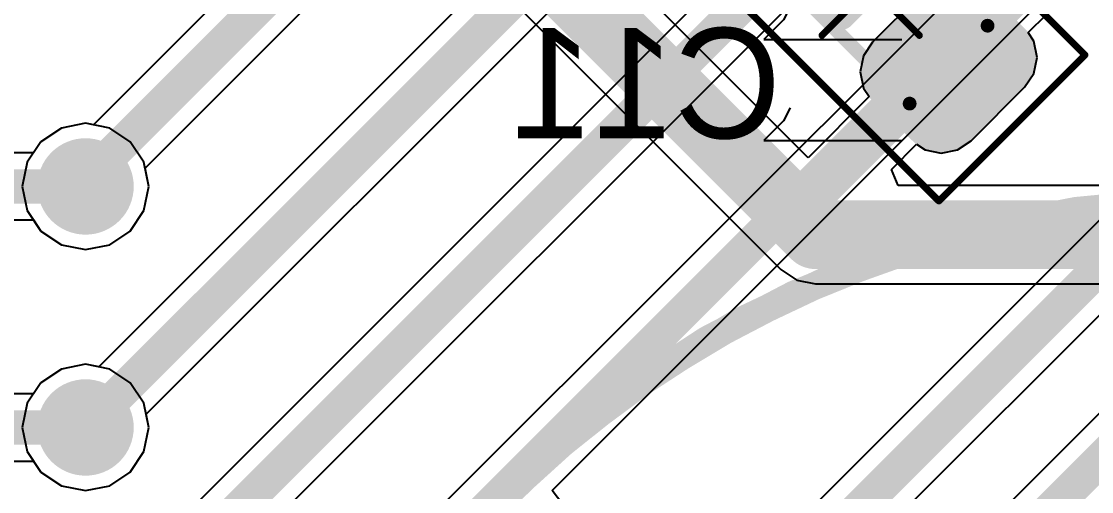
# Model space of a CAD drawing. Header units: millimetres. Extents: x 147.1 to 177.7, y 27.4 to 66.7.
# Drawn here: x 154.23 to 162, y 42.03 to 45.45 of the extents above; entities that cross this region are included whole.
import ezdxf

# ---------------------------------------------------------------- set-up
doc = ezdxf.new("R2010")
doc.units = ezdxf.units.MM
for name, color, linetype in [('BottomLayer', 5, 'Continuous'), ('BottomOverlay', 54, 'Continuous'), ('BottomPaste', 16, 'Continuous'), ('BottomSolder', 6, 'Continuous'), ('Mechanical1', 6, 'Continuous'), ('Mechanical15', 56, 'Continuous'), ('Mechanical6', 56, 'Continuous'), ('MultiLayer', 9, 'Continuous'), ('TopLayer', 1, 'Continuous'), ('ViaHoleLayer', 16, 'Continuous')]:
    doc.layers.add(name, color=color, linetype=linetype)

# ---------------------------------------------------------------- blocks, each defined once
blk = doc.blocks.new('CAPC1608X50_0603__B_26')
at = {"layer": 'BottomLayer', "const_width": 0.1999996}
for points in [[(-1.10000796, 0.27501596, 1), (-0.90000836, 0.27501596, 1)], [(-0.70000876, 0.27501596, 1), (-0.50000916, 0.27501596, 1)], [(0.4999863, 0.27501596, 1), (0.6999858999999999, 0.27501596, 1)], [(0.8999855, 0.27501596, 1), (1.0999851, 0.27501596, 1)], [(-1.10000796, -0.27498548, 1), (-0.90000836, -0.27498548, 1)], [(-0.70000876, -0.27498548, 1), (-0.50000916, -0.27498548, 1)], [(0.4999863, -0.27498548, 1), (0.6999858999999999, -0.27498548, 1)], [(0.8999855, -0.27498548, 1), (1.0999851, -0.27498548, 1)]]:
    blk.add_lwpolyline(points, format="xyb", close=True, dxfattribs=at)
at = {"layer": 'BottomLayer'}
for points in [[(-1.00000816, 0.4750155599999999), (-1.00000816, -0.4749850799999999), (-0.6000089599999999, 0.4750155599999999), (-0.6000089599999999, -0.4749850799999999)], [(0.5999861, 0.4750155599999999), (0.5999861, -0.4749850799999999), (0.9999853, 0.4750155599999999), (0.9999853, -0.4749850799999999)], [(-1.20000776, 0.27501596), (-1.20000776, -0.27498548), (-0.40000936, 0.27501596), (-0.40000936, -0.27498548)], [(0.3999865, 0.27501596), (0.3999865, -0.27498548), (1.1999849, 0.27501596), (1.1999849, -0.27498548)]]:
    blk.add_solid(points, dxfattribs=at)
at = {"layer": 'BottomOverlay', "const_width": 0.1999996}
blk.add_lwpolyline([(2.54e-05, -0.29999686), (-1.016e-05, 0.29999178)], dxfattribs=at)
at = {"layer": 'BottomOverlay', "const_width": 0.0999998}
for points in [[(-0.05001006, 0.29999178, 1), (0.04998974, 0.29999178, 1)], [(-0.0499745, -0.29999686, 1), (0.05002529999999999, -0.29999686, 1)]]:
    blk.add_lwpolyline(points, format="xyb", close=True, dxfattribs=at)
at = {"layer": 'BottomPaste', "const_width": 0.17499838}
for points in [[(-1.08750608, 0.27501596, 1), (-0.9125102399999999, 0.27501596, 1)], [(-0.6875068799999999, 0.27501596, 1), (-0.5125110399999999, 0.27501596, 1)], [(0.51248818, 0.27501596, 1), (0.68748402, 0.27501596, 1)], [(0.91248738, 0.27501596, 1), (1.08748322, 0.27501596, 1)], [(-1.08750608, -0.27498548, 1), (-0.9125102399999999, -0.27498548, 1)], [(-0.6875068799999999, -0.27498548, 1), (-0.5125110399999999, -0.27498548, 1)], [(0.51248818, -0.27498548, 1), (0.68748402, -0.27498548, 1)], [(0.91248738, -0.27498548, 1), (1.08748322, -0.27498548, 1)]]:
    blk.add_lwpolyline(points, format="xyb", close=True, dxfattribs=at)
at = {"layer": 'BottomPaste'}
for points in [[(-1.00000816, 0.45001434), (-1.00000816, -0.44998386), (-0.6000089599999999, 0.45001434), (-0.6000089599999999, -0.44998386)], [(0.5999861, 0.45001434), (0.5999861, -0.44998386), (0.9999853, 0.45001434), (0.9999853, -0.44998386)], [(-1.17500654, 0.27501596), (-1.17500654, -0.27498548), (-0.42501058, 0.27501596), (-0.42501058, -0.27498548)], [(0.42498772, 0.27501596), (0.42498772, -0.27498548), (1.17498368, 0.27501596), (1.17498368, -0.27498548)]]:
    blk.add_solid(points, dxfattribs=at)
at = {"layer": 'BottomSolder', "const_width": 0.3015996}
for points in [[(-1.15080796, 0.27501596, 1), (-0.84920836, 0.27501596, 1)], [(-0.75080876, 0.27501596, 1), (-0.44920916, 0.27501596, 1)], [(0.4491863, 0.27501596, 1), (0.7507859, 0.27501596, 1)], [(0.8491854999999999, 0.27501596, 1), (1.1507851, 0.27501596, 1)], [(-1.15080796, -0.27498548, 1), (-0.84920836, -0.27498548, 1)], [(-0.75080876, -0.27498548, 1), (-0.44920916, -0.27498548, 1)], [(0.4491863, -0.27498548, 1), (0.7507859, -0.27498548, 1)], [(0.8491854999999999, -0.27498548, 1), (1.1507851, -0.27498548, 1)]]:
    blk.add_lwpolyline(points, format="xyb", close=True, dxfattribs=at)
at = {"layer": 'BottomSolder'}
for points in [[(-1.00000816, 0.5766155599999999), (-1.00000816, -0.57658508), (-0.6000089599999999, 0.5766155599999999), (-0.6000089599999999, -0.57658508)], [(0.5999861, 0.5766155599999999), (0.5999861, -0.57658508), (0.9999853, 0.5766155599999999), (0.9999853, -0.57658508)], [(-1.30160776, 0.27501596), (-1.30160776, -0.27498548), (-0.29840936, 0.27501596), (-0.29840936, -0.27498548)], [(0.2983865, 0.27501596), (0.2983865, -0.27498548), (1.3015849, 0.27501596), (1.3015849, -0.27498548)]]:
    blk.add_solid(points, dxfattribs=at)
at = {"layer": 'Mechanical1', "const_width": 0.0999998}
for points in [[(-0.80000856, -0.40000174), (-0.7999729999999999, 0.39999412)], [(-0.80000856, -0.40000174), (-0.7999729999999999, 0.39999412)], [(-0.7999729999999999, 0.39999412), (0.80002126, 0.39999412)], [(-0.7999729999999999, 0.39999412), (0.80002126, 0.39999412)], [(0.7999856999999999, -0.40000174), (0.80002126, 0.39999412)], [(0.7999856999999999, -0.40000174), (0.80002126, 0.39999412)], [(-0.80000856, -0.40000174), (0.7999856999999999, -0.40000174)], [(-0.80000856, -0.40000174), (0.7999856999999999, -0.40000174)]]:
    blk.add_lwpolyline(points, dxfattribs=at)
at = {"layer": 'Mechanical1', "const_width": 0.0499999}
for points in [[(-0.82497168, 0.39999412, 1), (-0.77497432, 0.39999412, 1)], [(-0.82497168, 0.39999412, 1), (-0.77497432, 0.39999412, 1)], [(-0.82497168, 0.39999412, 1), (-0.77497432, 0.39999412, 1)], [(-0.82497168, 0.39999412, 1), (-0.77497432, 0.39999412, 1)], [(0.7750225799999999, 0.39999412, 1), (0.82501994, 0.39999412, 1)], [(0.7750225799999999, 0.39999412, 1), (0.82501994, 0.39999412, 1)], [(0.7750225799999999, 0.39999412, 1), (0.82501994, 0.39999412, 1)], [(0.7750225799999999, 0.39999412, 1), (0.82501994, 0.39999412, 1)], [(-0.8250072399999999, -0.40000174, 1), (-0.7750098799999999, -0.40000174, 1)], [(-0.8250072399999999, -0.40000174, 1), (-0.7750098799999999, -0.40000174, 1)], [(-0.8250072399999999, -0.40000174, 1), (-0.7750098799999999, -0.40000174, 1)], [(-0.8250072399999999, -0.40000174, 1), (-0.7750098799999999, -0.40000174, 1)], [(0.77498702, -0.40000174, 1), (0.82498438, -0.40000174, 1)], [(0.77498702, -0.40000174, 1), (0.82498438, -0.40000174, 1)], [(0.77498702, -0.40000174, 1), (0.82498438, -0.40000174, 1)], [(0.77498702, -0.40000174, 1), (0.82498438, -0.40000174, 1)]]:
    blk.add_lwpolyline(points, format="xyb", close=True, dxfattribs=at)
at = {"layer": 'Mechanical15', "const_width": 0.0499999}
for points in [[(-1.44999964, 0.75000866), (1.44997678, 0.75000866)], [(-1.44999964, -0.7499807199999999), (-1.44999964, 0.75000866)], [(1.45001234, -0.75001628), (1.44997678, 0.75000866)], [(2.54e-05, -0.50000662), (-1.016e-05, 0.499999)], [(-0.49999646, 1.524e-05), (0.50000916, -2.032e-05)], [(-1.44999964, -0.7499807199999999), (1.45001234, -0.75001628)]]:
    blk.add_lwpolyline(points, dxfattribs=at)
at = {"layer": 'Mechanical15', "const_width": 0.02499868}
for points in [[(-1.46249898, 0.75000866, 1), (-1.4375003, 0.75000866, 1)], [(-1.46249898, 0.75000866, 1), (-1.4375003, 0.75000866, 1)], [(1.43747744, 0.75000866, 1), (1.46247612, 0.75000866, 1)], [(1.43747744, 0.75000866, 1), (1.46247612, 0.75000866, 1)], [(-0.0125095, 0.499999, 1), (0.01248918, 0.499999, 1)], [(-0.5124958, 1.524e-05, 1), (-0.48749712, 1.524e-05, 1)], [(0.48750982, -2.032e-05, 1), (0.5125084999999999, -2.032e-05, 1)], [(-0.01247394, -0.50000662, 1), (0.01252474, -0.50000662, 1)], [(-1.46249898, -0.7499807199999999, 1), (-1.4375003, -0.7499807199999999, 1)], [(-1.46249898, -0.7499807199999999, 1), (-1.4375003, -0.7499807199999999, 1)], [(1.437513, -0.75001628, 1), (1.46251168, -0.75001628, 1)], [(1.437513, -0.75001628, 1), (1.46251168, -0.75001628, 1)]]:
    blk.add_lwpolyline(points, format="xyb", close=True, dxfattribs=at)
at = {"layer": 'Mechanical6'}
for p, q in [((-0.71125842, 0.49082452), (-0.5766003199999999, 0.5581522999999999)), ((-0.5766003199999999, 0.5581522999999999), (-0.47560738, 0.59181746)), ((-0.47560738, 0.59181746), (-0.34094928, 0.59181746)), ((-0.34094928, 0.59181746), (-0.2399538, 0.5581522999999999)), ((-0.2399538, 0.5581522999999999), (-0.1052957, 0.4234942)), ((-0.8795816799999999, 0.32250126), (-0.71125842, 0.49082452)), ((-0.1052957, 0.4234942), (-0.07163308, 0.32250126)), ((-0.94690946, 0.18784316), (-0.8795816799999999, 0.32250126)), ((-0.07163308, 0.32250126), (-0.07163308, 0.18784316)), ((-0.98057716, 0.08685021999999999), (-0.94690946, 0.18784316)), ((-0.07163308, 0.18784316), (-0.1052957, 0.08685021999999999)), ((-0.98057462, -0.04781042), (-0.98057716, 0.08685021999999999)), ((-0.946912, -0.14880336), (-0.98057462, -0.04781042)), ((-0.81225136, -0.28346146), (-0.946912, -0.14880336)), ((-0.276987, -0.8187258199999999), (0.42996866, -0.11177016)), ((-0.71125842, -0.31712662), (-0.81225136, -0.28346146)), ((-0.47560484, -0.28346146), (-0.5766003199999999, -0.31712662)), ((-0.5766003199999999, -0.31712662), (-0.71125842, -0.31712662)), ((-0.31064962, -0.51574446), (-0.276987, -0.61673994)), ((-0.276987, -0.61673994), (-0.276987, -0.8187258199999999)), ((0.24144732, -1.33716014), (0.9484029799999999, -0.63020448)), ((0.20778216, -1.03417878), (0.24144732, -1.13517172)), ((0.24144732, -1.13517172), (0.24144732, -1.33716014))]:
    blk.add_line(p, q, dxfattribs=at)
blk = doc.blocks.new('S8411_45R_B_36')
at = {"layer": 'BottomOverlay', "const_width": 0.1999996}
blk.add_lwpolyline([(-3.30186284, -6.622514059999999, -0.6194223596899673), (-3.29030076, 6.62826716)], format="xyb", dxfattribs=at)
at = {"layer": 'Mechanical15', "const_width": 0.1999996}
blk.add_lwpolyline([(7.400000439999999, 0, 1), (-7.400000439999999, 0, 1)], format="xyb", close=True, dxfattribs=at)

msp = doc.modelspace()

# ---------------------------------------------------------------- linework, layer by layer
at = {"layer": 'BottomLayer'}
for p, q in [((159.94582184, 44.45888238), (154.42454764, 49.98015658)), ((153.85219928, 49.54315974), (159.54767938, 43.84767964)), ((161.54250902, 45.3667495), (162.03849736, 45.86273783999999)), ((160.80243176, 45.6864974), (160.4135222, 45.29758784)), ((160.4135222, 45.29758784), (160.3472155, 45.19835512)), ((161.58415486, 45.30442298), (161.54250902, 45.3667495)), ((161.60743904, 45.18736707999999), (161.58415486, 45.30442298)), ((160.3472155, 45.19835512), (160.32393132, 45.08130176)), ((161.58415486, 45.07031371999999), (161.60743904, 45.18736707999999)), ((160.32393132, 45.08130176), (160.3472155, 44.96424586)), ((161.51784816, 44.971081), (161.58415486, 45.07031371999999)), ((160.3472155, 44.96424586), (160.38886134, 44.90191934)), ((161.1289386, 44.58217144), (161.51784816, 44.971081)), ((160.38886134, 44.90191934), (159.94582184, 44.45888238)), ((154.52442044, 44.67389084), (154.37556882, 44.57443206)), ((154.70000048, 44.70881584), (154.52442044, 44.67389084)), ((154.87558052, 44.67389084), (154.70000048, 44.70881584)), ((155.02443214, 44.57443206), (154.87558052, 44.67389084)), ((154.37556882, 44.57443206), (154.32152524, 44.4935483)), ((155.12389092, 44.42558044), (155.02443214, 44.57443206)), ((160.54995322, 44.37419116), (160.7332701, 44.55751058)), ((160.7332701, 44.55751058), (160.79559662, 44.51586474)), ((161.02970588, 44.51586474), (161.1289386, 44.58217144)), ((154.32152524, 44.4935483), (154.00589722, 44.4935483)), ((160.79559662, 44.51586474), (160.91265252, 44.49258056)), ((160.91265252, 44.49258056), (161.02970588, 44.51586474)), ((155.15881592, 44.2500004), (155.12389092, 44.42558044)), ((160.59855358, 44.2568584), (160.54995322, 44.37419116)), ((155.12389092, 44.07442036), (155.15881592, 44.2500004)), ((165.82409812, 44.2568584), (160.59855358, 44.2568584)), ((155.02443214, 43.92556874), (155.12389092, 44.07442036)), ((154.00589722, 44.0064779), (154.32150746, 44.0064779)), ((154.32150746, 44.0064779), (154.37556882, 43.92556874)), ((154.37556882, 43.92556874), (154.52442044, 43.82610996)), ((154.87558052, 43.82610996), (155.02443214, 43.92556874)), ((154.52442044, 43.82610996), (154.70000048, 43.79118496)), ((154.70000048, 43.79118496), (154.87558052, 43.82610996)), ((159.54767938, 43.84767964), (159.74769422, 43.64766479999999)), ((159.74769422, 43.64766479999999), (159.86346742, 43.5703091)), ((159.86346742, 43.5703091), (160.00003052, 43.5431438)), ((160.00003052, 43.5431438), (165.82409812, 43.5431438)), ((154.52440012, 42.92391212), (154.3755485, 42.82445334)), ((154.69998016, 42.95883712), (154.52440012, 42.92391212)), ((154.8755602, 42.92391212), (154.69998016, 42.95883712)), ((155.02441182, 42.82445334), (154.8755602, 42.92391212)), ((154.3755485, 42.82445334), (154.32149476, 42.74355688)), ((155.1238706, 42.67560172), (155.02441182, 42.82445334)), ((154.32149476, 42.74355688), (154.00589722, 42.74355688)), ((155.1587956, 42.50002168), (155.1238706, 42.67560172)), ((155.1238706, 42.32444164), (155.1587956, 42.50002168)), ((155.02441182, 42.17559001999999), (155.1238706, 42.32444164)), ((154.00589722, 42.25648648), (154.32149476, 42.25648648)), ((154.32149476, 42.25648648), (154.3755485, 42.17559001999999)), ((154.3755485, 42.17559001999999), (154.52440012, 42.07613124)), ((154.8755602, 42.07613124), (155.02441182, 42.17559001999999)), ((154.52440012, 42.07613124), (154.69998016, 42.04120624)), ((154.69998016, 42.04120624), (154.8755602, 42.07613124))]:
    msp.add_line(p, q, dxfattribs=at)
for points, const_width in [([(154.00001458, 49.90001703999999), (159.80001568, 44.10001594)], 0.499999), ([(160.96568518, 45.13433441999999), (162.71238476, 46.881034)], 0.2499995), ([(159.9313667, 44.10001594), (160.96568518, 45.13433441999999)], 0.2499995), ([(153.50002066, 44.2500131), (154.69998778, 44.2500131)], 0.2499995), ([(154.69998778, 44.2500131), (154.70000048, 44.2500004)], 0.2499995), ([(159.80001568, 44.10001594), (160.00003052, 43.9000011)], 0.499999), ([(159.80001568, 44.10001594), (159.9313667, 44.10001594)], 0.2499995), ([(160.00003052, 43.9000011), (166.10000054, 43.9000011)], 0.499999), ([(153.50002066, 42.50002168), (154.69998016, 42.50002168)], 0.2499995)]:
    msp.add_lwpolyline(points, dxfattribs=dict(at, const_width=const_width))
for points, const_width in [([(160.90318594, 45.13433441999999, 1), (161.02818442, 45.13433441999999, 1)], 0.12499848), ([(160.90318594, 45.13433441999999, 1), (161.02818442, 45.13433441999999, 1)], 0.12499848), ([(154.52499956, 44.2500004, 1), (154.8750014, 44.2500004, 1)], 0.3499993), ([(154.63748854, 44.2500131, 1), (154.76248702, 44.2500131, 1)], 0.12499848), ([(154.63748854, 44.2500131, 1), (154.76248702, 44.2500131, 1)], 0.12499848), ([(154.63750124, 44.2500004, 1), (154.76249972, 44.2500004, 1)], 0.12499848), ([(159.6750172, 44.10001594, 1), (159.92501416, 44.10001594, 1)], 0.2499995), ([(159.6750172, 44.10001594, 1), (159.92501416, 44.10001594, 1)], 0.2499995), ([(159.73751644, 44.10001594, 1), (159.86251492, 44.10001594, 1)], 0.12499848), ([(159.86886746, 44.10001594, 1), (159.99386594, 44.10001594, 1)], 0.12499848), ([(159.86886746, 44.10001594, 1), (159.99386594, 44.10001594, 1)], 0.12499848), ([(159.87503204, 43.9000011, 1), (160.125029, 43.9000011, 1)], 0.2499995), ([(159.87503204, 43.9000011, 1), (160.125029, 43.9000011, 1)], 0.2499995), ([(154.52497924, 42.50002168, 1), (154.87498108, 42.50002168, 1)], 0.3499993), ([(154.63748092, 42.50002168, 1), (154.7624794, 42.50002168, 1)], 0.12499848)]:
    msp.add_lwpolyline(points, format="xyb", close=True, dxfattribs=dict(at, const_width=const_width))
at = {"layer": 'MultiLayer', "const_width": 0.3499993}
for points in [[(154.52499956, 44.2500004, 1), (154.8750014, 44.2500004, 1)], [(154.52497924, 42.50002168, 1), (154.87498108, 42.50002168, 1)]]:
    msp.add_lwpolyline(points, format="xyb", close=True, dxfattribs=at)
at = {"layer": 'TopLayer'}
for p, q in [((155.13230086, 44.38329452), (163.77220484, 53.02319596)), ((162.62731254, 52.56712625999999), (154.75755688, 44.69736806)), ((164.32779428, 52.4722471), (154.79540542, 42.9398557)), ((165.76016632, 52.20457682), (154.79542574, 41.2398337)), ((155.13981418, 42.59544694), (164.67218018, 52.12781039999999)), ((167.20646518, 51.8508742), (154.79540542, 39.43981444)), ((155.1398345, 40.89542494), (166.10457762, 51.86016552)), ((158.08746894, 42.04306044), (167.62220476, 51.57779626)), ((164.86016558, 45.40457772), (156.6991024, 37.243512)), ((163.46016584, 45.40457772), (158.9788413, 40.92325318)), ((156.4722042, 37.72779602), (163.80457714, 45.06016641999999)), ((154.52442044, 44.67389084), (154.37556882, 44.57443206)), ((154.70000048, 44.70881584), (154.52442044, 44.67389084)), ((154.75755688, 44.69736806), (154.70000048, 44.70881584)), ((154.37556882, 44.57443206), (154.27611004, 44.42558044)), ((154.27611004, 44.42558044), (154.24118504, 44.2500004)), ((155.15881592, 44.2500004), (155.13230086, 44.38329452)), ((154.24118504, 44.2500004), (154.27611004, 44.07442036)), ((155.12389092, 44.07442036), (155.15881592, 44.2500004)), ((154.27611004, 44.07442036), (154.37556882, 43.92556874)), ((155.02443214, 43.92556874), (155.12389092, 44.07442036)), ((154.37556882, 43.92556874), (154.52442044, 43.82610996)), ((154.87558052, 43.82610996), (155.02443214, 43.92556874)), ((154.52442044, 43.82610996), (154.70000048, 43.79118496)), ((154.70000048, 43.79118496), (154.87558052, 43.82610996)), ((154.52440012, 42.92391212), (154.3755485, 42.82445334)), ((154.69998016, 42.95883712), (154.52440012, 42.92391212)), ((154.79540542, 42.9398557), (154.69998016, 42.95883712)), ((154.3755485, 42.82445334), (154.27608972, 42.67560172)), ((154.27608972, 42.67560172), (154.24116472, 42.50002168)), ((155.1587956, 42.50002168), (155.13981418, 42.59544694)), ((154.24116472, 42.50002168), (154.27608972, 42.32444164)), ((155.1238706, 42.32444164), (155.1587956, 42.50002168)), ((154.27608972, 42.32444164), (154.3755485, 42.17559001999999)), ((155.02441182, 42.17559001999999), (155.1238706, 42.32444164)), ((154.3755485, 42.17559001999999), (154.52440012, 42.07613124)), ((154.8755602, 42.07613124), (155.02441182, 42.17559001999999)), ((154.52440012, 42.07613124), (154.69998016, 42.04120624)), ((154.69998016, 42.04120624), (154.8755602, 42.07613124)), ((158.16433442, 41.94167634), (158.08746894, 42.04306044))]:
    msp.add_line(p, q, dxfattribs=at)
at = {"layer": 'TopLayer', "const_width": 0.2499995}
for points in [[(154.70000048, 44.2954029), (163.60000046, 53.19540288)], [(154.69998016, 42.50002168), (164.5000012, 52.30004272)], [(154.70000048, 40.79999968), (166.20000034, 52.29999953999999)], [(154.69998016, 38.99998042), (167.45000038, 51.75000064)], [(156.29999982, 37.9000004), (163.89999986, 45.50000044)], [(156.79997596, 36.9999768), (165.2999996, 45.50000044)], [(154.70000048, 44.2500004), (154.70000048, 44.2954029)]]:
    msp.add_lwpolyline(points, dxfattribs=at)
at = {"layer": 'TopLayer'}
for points, const_width in [([(154.52499956, 44.2500004, 1), (154.8750014, 44.2500004, 1)], 0.3499993), ([(154.63750124, 44.2954029, 1), (154.76249972, 44.2954029, 1)], 0.12499848), ([(154.63750124, 44.2954029, 1), (154.76249972, 44.2954029, 1)], 0.12499848), ([(154.63750124, 44.2500004, 1), (154.76249972, 44.2500004, 1)], 0.12499848), ([(154.52497924, 42.50002168, 1), (154.87498108, 42.50002168, 1)], 0.3499993), ([(154.63748092, 42.50002168, 1), (154.7624794, 42.50002168, 1)], 0.12499848)]:
    msp.add_lwpolyline(points, format="xyb", close=True, dxfattribs=dict(at, const_width=const_width))
at = {"layer": 'ViaHoleLayer', "const_width": 0.1499997}
for points in [[(154.6250019, 44.2500004, 1), (154.77499906, 44.2500004, 1)], [(154.62498158, 42.50002168, 1), (154.77497874, 42.50002168, 1)]]:
    msp.add_lwpolyline(points, format="xyb", close=True, dxfattribs=at)

# ---------------------------------------------------------------- block references
for name, p, rotation in [('CAPC1608X50_0603__B_26', (160.39999924, 45.70000004), 315), ('S8411_45R_B_36', (162.94999922, 36.75000016), 270)]:
    msp.add_blockref(name, p, dxfattribs=dict(rotation=rotation))

# ---------------------------------------------------------------- texts
at = {"layer": 'BottomOverlay', "text_generation_flag": 2}
msp.add_text('C11', height=0.80000094, dxfattribs=at).set_placement((159.75000054, 44.5999997))

doc.saveas('drawing.dxf')
